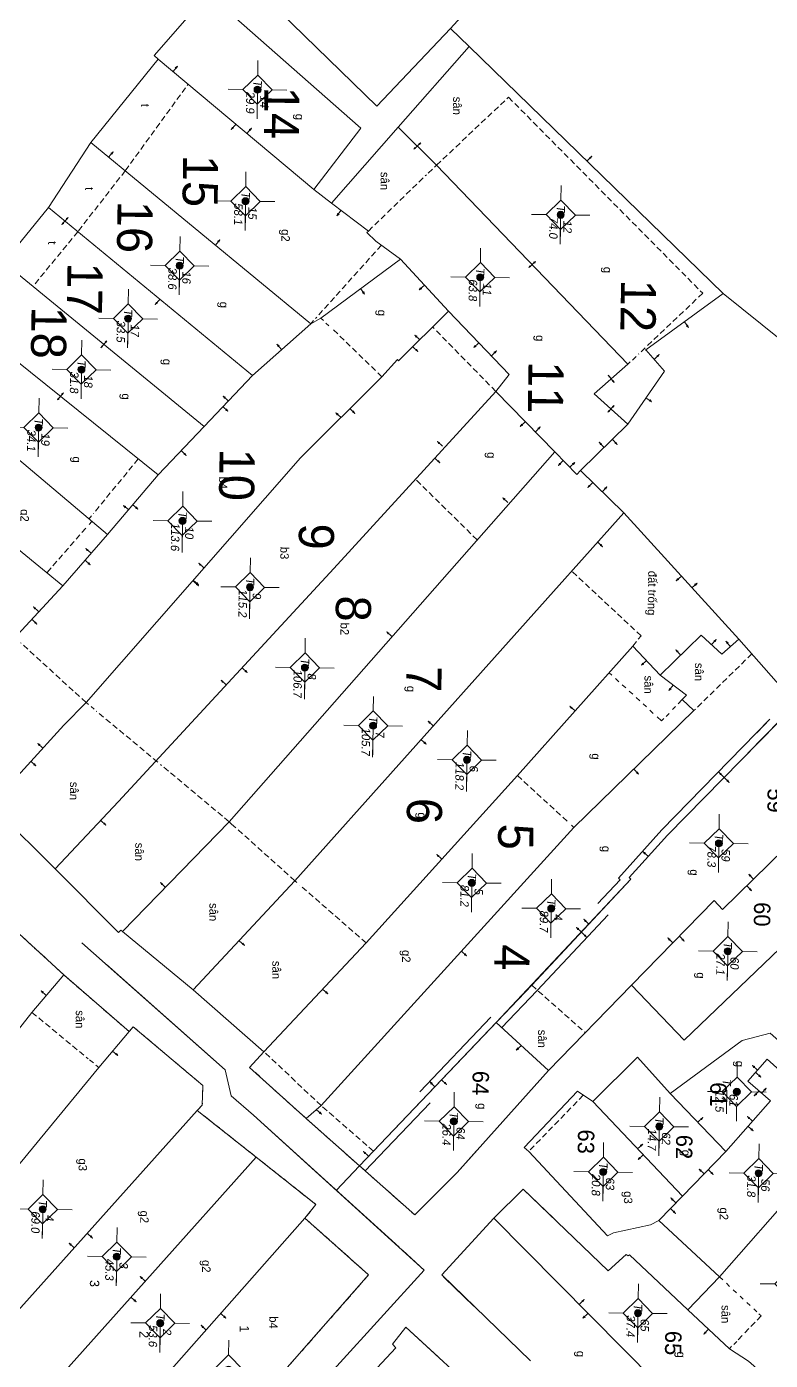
# Model space of a CAD drawing. Extents: x 601689 to 602595, y 1189742 to 1190763.
# Drawn here: x 602365.3 to 602397.1, y 1190304.1 to 1190361 of the extents above; entities that cross this region are included whole.
import ezdxf
from ezdxf.enums import TextEntityAlignment as Align

# ---------------------------------------------------------------- set-up
doc = ezdxf.new("R2010")
doc.units = 0
doc.header["$MEASUREMENT"] = 0
doc.linetypes.add('HIDDEN', pattern=[0.375, 0.25, -0.125])
for name, color, linetype in [('10', 250, 'Continuous'), ('11', 7, 'Continuous'), ('13', 7, 'Continuous'), ('14', 7, 'Continuous'), ('15', 7, 'Continuous'), ('16', 7, 'Continuous'), ('22', 7, 'Continuous'), ('25', 7, 'Continuous'), ('53', 7, 'Continuous'), ('57', 7, 'Continuous')]:
    doc.layers.add(name, color=color, linetype=linetype)
doc.layers.get('0').off()
doc.styles.add('TXT', font='vnshx.shx')

# ---------------------------------------------------------------- blocks, each defined once
blk = doc.blocks.new('Q')
at = {"color": 7, "linetype": 'Continuous', "lineweight": 0, "style": 'TXT'}
for s, height, p in [('%%167o v%%207 th%%184ng 10 n%%168m 2001 %%174%%213n th%%184ng 5 n%%168m 2002', 0.5, (0, 5.4)), ('Ki%%211m tra th%%184ng      n%%168m', 0.5, (21, 5.4)), ('C%%172 quan %%174o v%%207: X%%221 nghi%%214p PTCN Tr%%190c %%174%%222a - B%%182n %%174%%229 ', 0.5, (0, 4.4)), ('C%%172 quan ki%%211m tra: C%%171ng ty XNK v%%181 t%%173 v%%202n d%%222ch v%%244 %%167o %%174%%185c B%%182n %%174%%229', 0.499998, (21, 4.4))]:
    blk.add_text(s, height=height, dxfattribs=at).set_placement(p)
blk = doc.blocks.new('NH3R')
at = {"layer": '16', "color": 7, "linetype": 'Continuous', "lineweight": 0}
for p, q in [((0, 0), (0.297, -0.005)), ((0.297, -0.005), (0.186, 0.031)), ((0.297, -0.005), (0.189, -0.033))]:
    blk.add_line(p, q, dxfattribs=at)
blk = doc.blocks.new('*M191191191191')
at = {"layer": '13', "color": 3, "linetype": 'Continuous', "lineweight": 0}
blk.add_line((602531.1, 1190035.448), (602532.12, 1190035.448), dxfattribs=at)
at = {"layer": '13', "color": 3, "linetype": 'Continuous', "lineweight": 0, "style": 'TXT', "oblique": 7.6055}
for s, p in [('2', (602531.25, 1190035.748)), ('53.6', (602531.1, 1190035.148))]:
    blk.add_text(s, height=0.36, dxfattribs=at).set_placement(p, align=Align.MIDDLE_LEFT)
blk.add_text('T', height=0.36, dxfattribs=at).set_placement((602530.903, 1190035.448), align=Align.MIDDLE_RIGHT)
blk = doc.blocks.new('*M192192192192')
at = {"layer": '13', "color": 3, "linetype": 'Continuous', "lineweight": 0}
blk.add_line((602528.294, 1190033.551), (602529.314, 1190033.551), dxfattribs=at)
at = {"layer": '13', "color": 3, "linetype": 'Continuous', "lineweight": 0, "style": 'TXT', "oblique": 7.6055}
blk.add_text('T', height=0.36, dxfattribs=at).set_placement((602528.097, 1190033.551), align=Align.MIDDLE_RIGHT)
for s, p in [('3', (602528.444, 1190033.851)), ('45.3', (602528.294, 1190033.251))]:
    blk.add_text(s, height=0.36, dxfattribs=at).set_placement(p, align=Align.MIDDLE_LEFT)
blk = doc.blocks.new('*M195195195195')
at = {"layer": '13', "color": 3, "linetype": 'Continuous', "lineweight": 0}
blk.add_line((602526.318, 1190030.364), (602527.338, 1190030.364), dxfattribs=at)
at = {"layer": '13', "color": 3, "linetype": 'Continuous', "lineweight": 0, "style": 'TXT', "oblique": 7.6055}
for s, p in [('4', (602526.468, 1190030.664)), ('69.0', (602526.318, 1190030.064))]:
    blk.add_text(s, height=0.36, dxfattribs=at).set_placement(p, align=Align.MIDDLE_LEFT)
blk.add_text('T', height=0.36, dxfattribs=at).set_placement((602526.121, 1190030.364), align=Align.MIDDLE_RIGHT)
blk = doc.blocks.new('CENTRD')
at = {"layer": '11', "linetype": 'Continuous', "lineweight": 0}
h = blk.add_hatch(color=2, dxfattribs=at)
edge = h.paths.add_edge_path()
edge.add_arc((0, 0), 0.15, 0, 360)
at = {"layer": '11', "color": 2, "linetype": 'Continuous', "lineweight": 0}
for p, q in [((0, 1.25), (0, 0.625)), ((0, 0.625), (-0.625, 0)), ((0.625, 0), (0, 0.625)), ((-0.625, 0), (-1.25, 0)), ((-0.625, 0), (0, -0.625)), ((0, -0.625), (0.625, 0)), ((1.25, 0), (0.625, 0)), ((0, -0.625), (0, -1.25))]:
    blk.add_line(p, q, dxfattribs=at)
blk.add_circle((0, 0), 0.15, dxfattribs=at)
blk = doc.blocks.new('*M3336333633363336')
at = {"layer": '13', "color": 3, "linetype": 'Continuous', "lineweight": 0}
blk.add_line((602524.336, 1190060.887), (602525.356, 1190060.887), dxfattribs=at)
at = {"layer": '13', "color": 3, "linetype": 'Continuous', "lineweight": 0, "style": 'TXT', "oblique": 7.6055}
blk.add_text('T', height=0.36, dxfattribs=at).set_placement((602524.139, 1190060.887), align=Align.MIDDLE_RIGHT)
for s, p in [('56', (602524.486, 1190061.187)), ('31.8', (602524.336, 1190060.587))]:
    blk.add_text(s, height=0.36, dxfattribs=at).set_placement(p, align=Align.MIDDLE_LEFT)
blk = doc.blocks.new('*M3337333733373337')
at = {"layer": '13', "color": 3, "linetype": 'Continuous', "lineweight": 0}
blk.add_line((602520.875, 1190059.908), (602521.895, 1190059.908), dxfattribs=at)
at = {"layer": '13', "color": 3, "linetype": 'Continuous', "lineweight": 0, "style": 'TXT', "oblique": 7.6055}
for s, p in [('61', (602521.025, 1190060.208)), ('12.5', (602520.875, 1190059.608))]:
    blk.add_text(s, height=0.36, dxfattribs=at).set_placement(p, align=Align.MIDDLE_LEFT)
blk.add_text('T', height=0.36, dxfattribs=at).set_placement((602520.678, 1190059.908), align=Align.MIDDLE_RIGHT)
blk = doc.blocks.new('*M3338333833383338')
at = {"layer": '13', "color": 3, "linetype": 'Continuous', "lineweight": 0}
blk.add_line((602514.886, 1190059.434), (602515.906, 1190059.434), dxfattribs=at)
at = {"layer": '13', "color": 3, "linetype": 'Continuous', "lineweight": 0, "style": 'TXT', "oblique": 7.6055}
for s, p in [('60', (602515.036, 1190059.734)), ('27.1', (602514.886, 1190059.134))]:
    blk.add_text(s, height=0.36, dxfattribs=at).set_placement(p, align=Align.MIDDLE_LEFT)
blk.add_text('T', height=0.36, dxfattribs=at).set_placement((602514.689, 1190059.434), align=Align.MIDDLE_RIGHT)
blk = doc.blocks.new('*M3339333933393339')
at = {"layer": '13', "color": 3, "linetype": 'Continuous', "lineweight": 0}
blk.add_line((602510.288, 1190058.988), (602511.308, 1190058.988), dxfattribs=at)
at = {"layer": '13', "color": 3, "linetype": 'Continuous', "lineweight": 0, "style": 'TXT', "oblique": 7.6055}
for s, p in [('59', (602510.438, 1190059.288)), ('78.3', (602510.288, 1190058.688))]:
    blk.add_text(s, height=0.36, dxfattribs=at).set_placement(p, align=Align.MIDDLE_LEFT)
blk.add_text('T', height=0.36, dxfattribs=at).set_placement((602510.091, 1190058.988), align=Align.MIDDLE_RIGHT)
blk = doc.blocks.new('*M3340334033403340')
at = {"layer": '13', "color": 3, "linetype": 'Continuous', "lineweight": 0}
blk.add_line((602522.407, 1190056.62), (602523.427, 1190056.62), dxfattribs=at)
at = {"layer": '13', "color": 3, "linetype": 'Continuous', "lineweight": 0, "style": 'TXT', "oblique": 7.6055}
for s, p in [('62', (602522.557, 1190056.92)), ('14.7', (602522.407, 1190056.32))]:
    blk.add_text(s, height=0.36, dxfattribs=at).set_placement(p, align=Align.MIDDLE_LEFT)
blk.add_text('T', height=0.36, dxfattribs=at).set_placement((602522.21, 1190056.62), align=Align.MIDDLE_RIGHT)
blk = doc.blocks.new('*M3341334133413341')
at = {"layer": '13', "color": 3, "linetype": 'Continuous', "lineweight": 0}
blk.add_line((602530.382, 1190055.826), (602531.402, 1190055.826), dxfattribs=at)
at = {"layer": '13', "color": 3, "linetype": 'Continuous', "lineweight": 0, "style": 'TXT', "oblique": 7.6055}
blk.add_text('T', height=0.36, dxfattribs=at).set_placement((602530.185, 1190055.826), align=Align.MIDDLE_RIGHT)
for s, p in [('65', (602530.532, 1190056.126)), ('37.4', (602530.382, 1190055.526))]:
    blk.add_text(s, height=0.36, dxfattribs=at).set_placement(p, align=Align.MIDDLE_LEFT)
blk = doc.blocks.new('*M3345334533453345')
at = {"layer": '13', "color": 3, "linetype": 'Continuous', "lineweight": 0}
blk.add_line((602524.376, 1190054.257), (602525.396, 1190054.257), dxfattribs=at)
at = {"layer": '13', "color": 3, "linetype": 'Continuous', "lineweight": 0, "style": 'TXT', "oblique": 7.6055}
for s, p in [('63', (602524.526, 1190054.557)), ('20.8', (602524.376, 1190053.957))]:
    blk.add_text(s, height=0.36, dxfattribs=at).set_placement(p, align=Align.MIDDLE_LEFT)
blk.add_text('T', height=0.36, dxfattribs=at).set_placement((602524.179, 1190054.257), align=Align.MIDDLE_RIGHT)
blk = doc.blocks.new('*M3352335233523352')
at = {"layer": '13', "color": 3, "linetype": 'Continuous', "lineweight": 0}
blk.add_line((602522.312, 1190047.851), (602523.332, 1190047.851), dxfattribs=at)
at = {"layer": '13', "color": 3, "linetype": 'Continuous', "lineweight": 0, "style": 'TXT', "oblique": 7.6055}
blk.add_text('T', height=0.36, dxfattribs=at).set_placement((602522.115, 1190047.851), align=Align.MIDDLE_RIGHT)
for s, p in [('64', (602522.462, 1190048.151)), ('26.4', (602522.312, 1190047.551))]:
    blk.add_text(s, height=0.36, dxfattribs=at).set_placement(p, align=Align.MIDDLE_LEFT)
blk = doc.blocks.new('NH3')
at = {"layer": '16', "color": 7, "linetype": 'Continuous', "lineweight": 0}
for p, q in [((-0.199, -0.002), (-0.113, 0.021)), ((0.197, -0.012), (0.107, 0.015)), ((-0.199, -0.002), (0.197, -0.012)), ((-0.199, -0.002), (-0.116, -0.035)), ((0.197, -0.012), (0.104, -0.027))]:
    blk.add_line(p, q, dxfattribs=at)
blk = doc.blocks.new('*M3379337933793379')
at = {"layer": '13', "color": 3, "linetype": 'Continuous', "lineweight": 0}
blk.add_line((602513.173, 1190051.873), (602514.193, 1190051.873), dxfattribs=at)
at = {"layer": '13', "color": 3, "linetype": 'Continuous', "lineweight": 0, "style": 'TXT', "oblique": 7.6055}
blk.add_text('T', height=0.36, dxfattribs=at).set_placement((602512.976, 1190051.873), align=Align.MIDDLE_RIGHT)
for s, p in [('4', (602513.323, 1190052.173)), ('89.7', (602513.173, 1190051.573))]:
    blk.add_text(s, height=0.36, dxfattribs=at).set_placement(p, align=Align.MIDDLE_LEFT)
blk = doc.blocks.new('*M3380338033803380')
at = {"layer": '13', "color": 3, "linetype": 'Continuous', "lineweight": 0}
blk.add_line((602483.576, 1190051.849), (602484.596, 1190051.849), dxfattribs=at)
at = {"layer": '13', "color": 3, "linetype": 'Continuous', "lineweight": 0, "style": 'TXT', "oblique": 7.6055}
blk.add_text('T', height=0.36, dxfattribs=at).set_placement((602483.379, 1190051.849), align=Align.MIDDLE_RIGHT)
for s, p in [('12', (602483.726, 1190052.149)), ('74.0', (602483.576, 1190051.549))]:
    blk.add_text(s, height=0.36, dxfattribs=at).set_placement(p, align=Align.MIDDLE_LEFT)
blk = doc.blocks.new('*M3382338233823382')
at = {"layer": '13', "color": 3, "linetype": 'Continuous', "lineweight": 0}
blk.add_line((602512.128, 1190048.472), (602513.148, 1190048.472), dxfattribs=at)
at = {"layer": '13', "color": 3, "linetype": 'Continuous', "lineweight": 0, "style": 'TXT', "oblique": 7.6055}
blk.add_text('T', height=0.36, dxfattribs=at).set_placement((602511.931, 1190048.472), align=Align.MIDDLE_RIGHT)
for s, p in [('5', (602512.278, 1190048.772)), ('81.2', (602512.128, 1190048.172))]:
    blk.add_text(s, height=0.36, dxfattribs=at).set_placement(p, align=Align.MIDDLE_LEFT)
blk = doc.blocks.new('*M3383338333833383')
at = {"layer": '13', "color": 3, "linetype": 'Continuous', "lineweight": 0}
blk.add_line((602486.291, 1190048.452), (602487.311, 1190048.452), dxfattribs=at)
at = {"layer": '13', "color": 3, "linetype": 'Continuous', "lineweight": 0, "style": 'TXT', "oblique": 7.6055}
blk.add_text('T', height=0.36, dxfattribs=at).set_placement((602486.094, 1190048.452), align=Align.MIDDLE_RIGHT)
for s, p in [('11', (602486.441, 1190048.752)), ('63.8', (602486.291, 1190048.152))]:
    blk.add_text(s, height=0.36, dxfattribs=at).set_placement(p, align=Align.MIDDLE_LEFT)
blk = doc.blocks.new('*M3384338433843384')
at = {"layer": '13', "color": 3, "linetype": 'Continuous', "lineweight": 0}
blk.add_line((602506.885, 1190048.185), (602508.16, 1190048.185), dxfattribs=at)
at = {"layer": '13', "color": 3, "linetype": 'Continuous', "lineweight": 0, "style": 'TXT', "oblique": 7.6055}
for s, p in [('6', (602507.035, 1190048.485)), ('118.2', (602506.885, 1190047.885))]:
    blk.add_text(s, height=0.36, dxfattribs=at).set_placement(p, align=Align.MIDDLE_LEFT)
blk.add_text('T', height=0.36, dxfattribs=at).set_placement((602506.688, 1190048.185), align=Align.MIDDLE_RIGHT)
blk = doc.blocks.new('*M3385338533853385')
at = {"layer": '13', "color": 3, "linetype": 'Continuous', "lineweight": 0}
blk.add_line((602505.482, 1190044.162), (602506.757, 1190044.162), dxfattribs=at)
at = {"layer": '13', "color": 3, "linetype": 'Continuous', "lineweight": 0, "style": 'TXT', "oblique": 7.6055}
for s, p in [('7', (602505.632, 1190044.462)), ('105.7', (602505.482, 1190043.862))]:
    blk.add_text(s, height=0.36, dxfattribs=at).set_placement(p, align=Align.MIDDLE_LEFT)
blk.add_text('T', height=0.36, dxfattribs=at).set_placement((602505.285, 1190044.162), align=Align.MIDDLE_RIGHT)
blk = doc.blocks.new('*M3386338633863386')
at = {"layer": '13', "color": 3, "linetype": 'Continuous', "lineweight": 0}
blk.add_line((602503.05, 1190041.215), (602504.325, 1190041.215), dxfattribs=at)
at = {"layer": '13', "color": 3, "linetype": 'Continuous', "lineweight": 0, "style": 'TXT', "oblique": 7.6055}
for s, p in [('8', (602503.2, 1190041.515)), ('106.7', (602503.05, 1190040.915))]:
    blk.add_text(s, height=0.36, dxfattribs=at).set_placement(p, align=Align.MIDDLE_LEFT)
blk.add_text('T', height=0.36, dxfattribs=at).set_placement((602502.853, 1190041.215), align=Align.MIDDLE_RIGHT)
blk = doc.blocks.new('*M3387338733873387')
at = {"layer": '13', "color": 3, "linetype": 'Continuous', "lineweight": 0}
blk.add_line((602478.425, 1190038.836), (602479.445, 1190038.836), dxfattribs=at)
at = {"layer": '13', "color": 3, "linetype": 'Continuous', "lineweight": 0, "style": 'TXT', "oblique": 7.6055}
blk.add_text('T', height=0.36, dxfattribs=at).set_placement((602478.228, 1190038.836), align=Align.MIDDLE_RIGHT)
for s, p in [('14', (602478.575, 1190039.136)), ('29.9', (602478.425, 1190038.536))]:
    blk.add_text(s, height=0.36, dxfattribs=at).set_placement(p, align=Align.MIDDLE_LEFT)
blk = doc.blocks.new('*M3388338833883388')
at = {"layer": '13', "color": 3, "linetype": 'Continuous', "lineweight": 0}
blk.add_line((602499.653, 1190038.822), (602500.928, 1190038.822), dxfattribs=at)
at = {"layer": '13', "color": 3, "linetype": 'Continuous', "lineweight": 0, "style": 'TXT', "oblique": 7.6055}
blk.add_text('T', height=0.36, dxfattribs=at).set_placement((602499.456, 1190038.822), align=Align.MIDDLE_RIGHT)
for s, p in [('9', (602499.803, 1190039.122)), ('115.2', (602499.653, 1190038.522))]:
    blk.add_text(s, height=0.36, dxfattribs=at).set_placement(p, align=Align.MIDDLE_LEFT)
blk = doc.blocks.new('*M3389338933893389')
at = {"layer": '13', "color": 3, "linetype": 'Continuous', "lineweight": 0}
blk.add_line((602483.191, 1190038.394), (602484.211, 1190038.394), dxfattribs=at)
at = {"layer": '13', "color": 3, "linetype": 'Continuous', "lineweight": 0, "style": 'TXT', "oblique": 7.6055}
for s, p in [('15', (602483.341, 1190038.694)), ('58.1', (602483.191, 1190038.094))]:
    blk.add_text(s, height=0.36, dxfattribs=at).set_placement(p, align=Align.MIDDLE_LEFT)
blk.add_text('T', height=0.36, dxfattribs=at).set_placement((602482.994, 1190038.394), align=Align.MIDDLE_RIGHT)
blk = doc.blocks.new('*M3390339033903390')
at = {"layer": '13', "color": 3, "linetype": 'Continuous', "lineweight": 0}
blk.add_line((602496.866, 1190035.901), (602498.141, 1190035.901), dxfattribs=at)
at = {"layer": '13', "color": 3, "linetype": 'Continuous', "lineweight": 0, "style": 'TXT', "oblique": 7.6055}
blk.add_text('T', height=0.36, dxfattribs=at).set_placement((602496.669, 1190035.901), align=Align.MIDDLE_RIGHT)
for s, p in [('10', (602497.016, 1190036.201)), ('113.6', (602496.866, 1190035.601))]:
    blk.add_text(s, height=0.36, dxfattribs=at).set_placement(p, align=Align.MIDDLE_LEFT)
blk = doc.blocks.new('*M3391339133913391')
at = {"layer": '13', "color": 3, "linetype": 'Continuous', "lineweight": 0}
blk.add_line((602485.981, 1190035.622), (602487.001, 1190035.622), dxfattribs=at)
at = {"layer": '13', "color": 3, "linetype": 'Continuous', "lineweight": 0, "style": 'TXT', "oblique": 7.6055}
for s, p in [('16', (602486.131, 1190035.922)), ('38.6', (602485.981, 1190035.322))]:
    blk.add_text(s, height=0.36, dxfattribs=at).set_placement(p, align=Align.MIDDLE_LEFT)
blk.add_text('T', height=0.36, dxfattribs=at).set_placement((602485.784, 1190035.622), align=Align.MIDDLE_RIGHT)
blk = doc.blocks.new('*M3392339233923392')
at = {"layer": '13', "color": 3, "linetype": 'Continuous', "lineweight": 0}
blk.add_line((602488.271, 1190033.454), (602489.291, 1190033.454), dxfattribs=at)
at = {"layer": '13', "color": 3, "linetype": 'Continuous', "lineweight": 0, "style": 'TXT', "oblique": 7.6055}
blk.add_text('T', height=0.36, dxfattribs=at).set_placement((602488.074, 1190033.454), align=Align.MIDDLE_RIGHT)
for s, p in [('17', (602488.421, 1190033.754)), ('33.5', (602488.271, 1190033.154))]:
    blk.add_text(s, height=0.36, dxfattribs=at).set_placement(p, align=Align.MIDDLE_LEFT)
blk = doc.blocks.new('*M3393339333933393')
at = {"layer": '13', "color": 3, "linetype": 'Continuous', "lineweight": 0}
blk.add_line((602490.474, 1190031.495), (602491.494, 1190031.495), dxfattribs=at)
at = {"layer": '13', "color": 3, "linetype": 'Continuous', "lineweight": 0, "style": 'TXT', "oblique": 7.6055}
for s, p in [('18', (602490.624, 1190031.795)), ('31.8', (602490.474, 1190031.195))]:
    blk.add_text(s, height=0.36, dxfattribs=at).set_placement(p, align=Align.MIDDLE_LEFT)
blk.add_text('T', height=0.36, dxfattribs=at).set_placement((602490.277, 1190031.495), align=Align.MIDDLE_RIGHT)
blk = doc.blocks.new('*M3394339433943394')
at = {"layer": '13', "color": 3, "linetype": 'Continuous', "lineweight": 0}
blk.add_line((602492.976, 1190029.702), (602493.996, 1190029.702), dxfattribs=at)
at = {"layer": '13', "color": 3, "linetype": 'Continuous', "lineweight": 0, "style": 'TXT', "oblique": 7.6055}
blk.add_text('T', height=0.36, dxfattribs=at).set_placement((602492.779, 1190029.702), align=Align.MIDDLE_RIGHT)
for s, p in [('19', (602493.126, 1190030.002)), ('34.1', (602492.976, 1190029.402))]:
    blk.add_text(s, height=0.36, dxfattribs=at).set_placement(p, align=Align.MIDDLE_LEFT)

msp = doc.modelspace()

# ---------------------------------------------------------------- linework, layer by layer
at = {"layer": '10', "color": 7, "linetype": 'Continuous', "lineweight": 0}
for p, q in [((602401.783, 1190381.385), (602383.432, 1190360.885)), ((602384.222, 1190360.125), (602383.432, 1190360.885)), ((602384.222, 1190360.125), (602381.194, 1190356.676)), ((602395.068, 1190349.585), (602384.222, 1190360.125)), ((602368.074, 1190356.026), (602370.953, 1190359.586)), ((602370.953, 1190359.586), (602377.587, 1190354.025)), ((602381.194, 1190356.676), (602378.349, 1190353.445)), ((602366.276, 1190353.25), (602368.074, 1190356.026)), ((602368.074, 1190356.026), (602377.459, 1190348.297)), ((602377.587, 1190354.025), (602378.349, 1190353.445)), ((602364.364, 1190350.916), (602366.276, 1190353.25)), ((602366.276, 1190353.25), (602374.969, 1190346.09)), ((602364.364, 1190350.916), (602372.908, 1190343.919)), ((602381.287, 1190351.054), (602383.347, 1190348.836)), ((602362.601, 1190348.56), (602370.95, 1190341.845)), ((602377.459, 1190348.297), (602374.969, 1190346.09)), ((602360.747, 1190346.076), (602368.785, 1190339.306)), ((602372.908, 1190343.919), (602374.969, 1190346.09)), ((602387.874, 1190342.834), (602385.359, 1190345.409)), ((602358.825, 1190343.712), (602366.875, 1190337.121)), ((602370.95, 1190341.845), (602372.908, 1190343.919)), ((602388.973, 1190342.039), (602390.99, 1190344.011)), ((602390.818, 1190340.223), (602388.973, 1190342.039)), ((602368.785, 1190339.306), (602370.95, 1190341.845)), ((602395.735, 1190334.836), (602390.818, 1190340.223)), ((602366.875, 1190337.121), (602368.785, 1190339.306)), ((602398.178, 1190332.072), (602395.735, 1190334.836)), ((602366.559, 1190325.045), (602363.807, 1190327.763)), ((602391.124, 1190324.598), (602391.045, 1190324.669)), ((602364.853, 1190322.428), (602366.918, 1190320.52)), ((602369.433, 1190322.365), (602372.449, 1190319.874)), ((602366.918, 1190320.52), (602369.714, 1190318.101)), ((602372.449, 1190319.874), (602375.463, 1190317.242)), ((602387.603, 1190316.446), (602391.153, 1190320.078)), ((602385.38, 1190318.486), (602387.603, 1190316.446)), ((602392.799, 1190315.464), (602395.175, 1190312.982)), ((602372.618, 1190314.731), (602363.234, 1190304.259)), ((602372.618, 1190314.731), (602375.131, 1190312.737)), ((602389.495, 1190315.12), (602393.319, 1190311.077)), ((602394.902, 1190307.635), (602399.606, 1190312.991)), ((602375.131, 1190312.737), (602365.666, 1190302.166)), ((602395.175, 1190312.982), (602393.319, 1190311.077)), ((602393.319, 1190311.077), (602392.315, 1190310.041)), ((602392.315, 1190310.041), (602394.902, 1190307.635)), ((602394.902, 1190307.635), (602393.553, 1190306.233))]:
    msp.add_line(p, q, dxfattribs=at)
for points in [[(602401.783, 1190381.385), (602394.72, 1190387.702), (602374.098, 1190363.614), (602380.286, 1190357.578), (602383.432, 1190360.885)], [(602370.953, 1190359.586), (602370.786, 1190359.739), (602373.091, 1190362.387), (602379.593, 1190356.637), (602377.587, 1190354.025)], [(602381.194, 1190356.676), (602382.832, 1190355.063), (602390.995, 1190346.571), (602389.558, 1190345.301), (602390.99, 1190344.011)], [(602378.349, 1190353.445), (602379.923, 1190352.253), (602379.862, 1190352.184), (602380.238, 1190351.819), (602381.287, 1190351.054)], [(602377.459, 1190348.297), (602377.892, 1190348.54), (602381.287, 1190351.054)], [(602390.99, 1190344.011), (602392.551, 1190346.279), (602391.754, 1190347.181), (602395.068, 1190349.585)], [(602401.516, 1190345.817), (602400.785, 1190344.996), (602395.068, 1190349.585)], [(602383.347, 1190348.836), (602381.208, 1190346.715), (602381.168, 1190346.775), (602380.498, 1190346.035), (602377.02, 1190342.572), (602367.876, 1190332.137), (602366.923, 1190331.171), (602363.807, 1190327.763)], [(602383.347, 1190348.836), (602385.93, 1190346.13), (602385.359, 1190345.409)], [(602366.559, 1190325.045), (602369.259, 1190327.918), (602378.446, 1190337.862), (602385.359, 1190345.409)], [(602369.433, 1190322.365), (602373.977, 1190327.053), (602387.874, 1190342.834)], [(602387.874, 1190342.834), (602388.821, 1190341.861), (602388.973, 1190342.039)], [(602372.449, 1190319.874), (602376.783, 1190324.535), (602390.818, 1190340.223)], [(602362.547, 1190332.91), (602362.854, 1190332.666), (602364.611, 1190334.662), (602366.875, 1190337.121)], [(602395.735, 1190334.836), (602395.006, 1190334.205), (602394.117, 1190335.017), (602392.374, 1190333.311)], [(602375.463, 1190317.242), (602379.827, 1190321.882), (602386.285, 1190329.024), (602391.201, 1190334.548), (602392.374, 1190333.311)], [(602392.374, 1190333.311), (602393.493, 1190332.446), (602393.31, 1190332.269), (602393.813, 1190331.791), (602388.694, 1190326.801), (602377.902, 1190314.949), (602377.264, 1190314.388)], [(602377.264, 1190314.388), (602379.537, 1190312.377), (602386.892, 1190320.076), (602391.124, 1190324.598), (602391.045, 1190324.669), (602392.68, 1190326.476), (602398.178, 1190332.072)], [(602403.153, 1190324.453), (602404.258, 1190325.598), (602400.747, 1190329.116), (602399.209, 1190330.728), (602399.31, 1190330.806), (602398.178, 1190332.072), (602392.68, 1190326.476), (602391.045, 1190324.669), (602391.124, 1190324.598), (602385.38, 1190318.486)], [(602396.118, 1190329.98), (602397.518, 1190331.41), (602398.178, 1190332.072)], [(602399.013, 1190324.41), (602397.683, 1190325.889), (602395.027, 1190323.305), (602394.673, 1190323.689), (602391.153, 1190320.078)], [(602369.433, 1190322.365), (602369.354, 1190322.426), (602369.262, 1190322.328), (602366.559, 1190325.045)], [(602391.153, 1190320.078), (602393.39, 1190317.737), (602397.474, 1190321.641)], [(602366.918, 1190320.52), (602365.565, 1190318.918), (602361.311, 1190313.516), (602360.559, 1190314.086), (602355.473, 1190308.606)], [(602372.618, 1190314.731), (602372.832, 1190314.958), (602372.863, 1190315.798), (602369.887, 1190318.309), (602369.714, 1190318.101)], [(602387.603, 1190316.446), (602383.713, 1190312.089), (602381.898, 1190310.284), (602379.537, 1190312.377), (602385.38, 1190318.486)], [(602369.714, 1190318.101), (602368.423, 1190316.568), (602359.189, 1190305.355)], [(602392.799, 1190315.464), (602395.87, 1190317.723), (602397.065, 1190318.026), (602398.508, 1190316.767), (602398.375, 1190316.618)], [(602375.463, 1190317.242), (602374.853, 1190316.571), (602377.264, 1190314.388)], [(602392.799, 1190315.464), (602391.4, 1190317.004), (602389.495, 1190315.12)], [(602398.375, 1190316.618), (602397.897, 1190316.074), (602396.94, 1190316.917), (602396.117, 1190315.989), (602397.075, 1190315.146), (602395.175, 1190312.982)], [(602389.495, 1190315.12), (602388.85, 1190315.559), (602386.567, 1190313.16), (602386.765, 1190312.987), (602390.125, 1190309.381), (602390.377, 1190309.508), (602391.962, 1190309.856), (602392.315, 1190310.041)], [(602375.131, 1190312.737), (602377.684, 1190310.721), (602377.215, 1190310.138)], [(602385.276, 1190310.137), (602386.533, 1190311.38), (602390.156, 1190307.89), (602390.915, 1190308.59), (602391.014, 1190308.529), (602391.065, 1190308.578), (602393.553, 1190306.233)], [(602377.215, 1190310.138), (602370.013, 1190301.997), (602367.962, 1190299.754)], [(602377.215, 1190310.138), (602379.932, 1190307.72), (602370.86, 1190297.404)], [(602386.833, 1190304.056), (602383.052, 1190307.718), (602385.276, 1190310.137)], [(602385.276, 1190310.137), (602394.922, 1190300.395), (602395.652, 1190301.064)], [(602393.553, 1190306.233), (602395.33, 1190304.569), (602396.142, 1190304.038), (602397.309, 1190303.022)], [(602373.388, 1190295.03), (602379.98, 1190302.43), (602379.496, 1190302.906), (602381.09, 1190304.604), (602380.952, 1190304.766), (602381.522, 1190305.489), (602384.889, 1190302.392)]]:
    msp.add_lwpolyline(points, dxfattribs=at)
at = {"layer": '14', "color": 6, "linetype": 'HIDDEN', "lineweight": 0}
for p, q in [((602369.548, 1190354.825), (602372.229, 1190358.519)), ((602382.832, 1190355.063), (602385.901, 1190357.961)), ((602385.901, 1190357.961), (602394.188, 1190349.597)), ((602369.548, 1190354.825), (602367.522, 1190352.223)), ((602379.923, 1190352.253), (602382.396, 1190354.65)), ((602382.467, 1190354.718), (602382.659, 1190354.896)), ((602382.741, 1190354.975), (602382.832, 1190355.063)), ((602367.522, 1190352.223), (602365.61, 1190349.899)), ((602380.475, 1190351.645), (602377.661, 1190348.514)), ((602394.188, 1190349.597), (602391.452, 1190347.004)), ((602377.58, 1190348.435), (602377.459, 1190348.297)), ((602378.01, 1190348.43), (602377.892, 1190348.54)), ((602378.238, 1190348.206), (602378.11, 1190348.328)), ((602380.498, 1190346.035), (602378.347, 1190348.115)), ((602385.359, 1190345.409), (602382.667, 1190348.155)), ((602391.097, 1190346.669), (602390.995, 1190346.571)), ((602391.35, 1190346.906), (602391.188, 1190346.748)), ((602370.1, 1190342.527), (602368.188, 1190340.203)), ((602384.563, 1190339.078), (602381.928, 1190341.665)), ((602368.106, 1190340.104), (602367.994, 1190339.966)), ((602368.001, 1190339.736), (602368.113, 1190339.864)), ((602366.213, 1190337.691), (602367.92, 1190339.647)), ((602391.557, 1190334.982), (602388.584, 1190337.754)), ((602367.876, 1190332.137), (602365.081, 1190334.686)), ((602391.201, 1190334.548), (602391.557, 1190334.982)), ((602396.287, 1190334.218), (602393.813, 1190331.791)), ((602390.314, 1190333.299), (602390.195, 1190333.411)), ((602390.61, 1190333.025), (602390.462, 1190333.167)), ((602390.906, 1190332.762), (602390.758, 1190332.894)), ((602391.203, 1190332.487), (602391.054, 1190332.619)), ((602391.499, 1190332.213), (602391.351, 1190332.355)), ((602367.975, 1190332.056), (602367.876, 1190332.137)), ((602368.212, 1190331.853), (602368.084, 1190331.964)), ((602370.932, 1190329.595), (602368.311, 1190331.772)), ((602391.785, 1190331.949), (602391.647, 1190332.081)), ((602392.081, 1190331.675), (602391.933, 1190331.808)), ((602393.026, 1190331.972), (602392.894, 1190331.834)), ((602393.31, 1190332.269), (602393.137, 1190332.081)), ((602392.427, 1190331.35), (602392.229, 1190331.543)), ((602392.528, 1190331.449), (602392.427, 1190331.35)), ((602392.761, 1190331.676), (602392.63, 1190331.547)), ((602373.977, 1190327.053), (602371.05, 1190329.494)), ((602386.285, 1190329.024), (602388.487, 1190326.994)), ((602374.086, 1190326.952), (602373.977, 1190327.053)), ((602388.586, 1190326.903), (602388.694, 1190326.801)), ((602379.827, 1190321.882), (602376.99, 1190324.352)), ((602386.892, 1190320.076), (602389.174, 1190318.054)), ((602365.565, 1190318.918), (602367.968, 1190316.935)), ((602377.902, 1190314.949), (602375.463, 1190317.242)), ((602368.017, 1190316.894), (602368.186, 1190316.762)), ((602368.295, 1190316.67), (602368.423, 1190316.568)), ((602389.088, 1190315.385), (602386.765, 1190312.987)), ((602380.135, 1190312.998), (602377.902, 1190314.949)), ((602394.902, 1190307.635), (602395.051, 1190307.503)), ((602395.199, 1190307.362), (602395.337, 1190307.23)), ((602395.485, 1190307.087), (602395.633, 1190306.955)), ((602395.781, 1190306.813), (602395.919, 1190306.681)), ((602396.067, 1190306.539), (602396.215, 1190306.407)), ((602396.364, 1190306.266), (602396.502, 1190306.144)), ((602396.68, 1190305.971), (602395.948, 1190305.211)), ((602396.581, 1190306.052), (602396.68, 1190305.971)), ((602395.877, 1190305.132), (602395.655, 1190304.905)), ((602395.422, 1190304.678), (602395.33, 1190304.569)), ((602395.645, 1190304.885), (602395.523, 1190304.757))]:
    msp.add_line(p, q, dxfattribs=at)
msp.add_lwpolyline([(602376.862, 1190324.464), (602376.783, 1190324.535), (602374.086, 1190326.952)], dxfattribs=at)
msp.add_point((602391.754, 1190347.181), dxfattribs=at)
at = {"layer": '22', "color": 7, "linetype": 'HIDDEN', "lineweight": 0}
for p, q in [((602364.853, 1190322.428), (602366.918, 1190320.52)), ((602366.918, 1190320.52), (602369.714, 1190318.101)), ((602369.887, 1190318.309), (602369.714, 1190318.101)), ((602369.887, 1190318.309), (602372.863, 1190315.798)), ((602375.101, 1190316.347), (602377.264, 1190314.388)), ((602372.863, 1190315.798), (602372.832, 1190314.958)), ((602372.832, 1190314.958), (602372.618, 1190314.731)), ((602372.618, 1190314.731), (602377.684, 1190310.721)), ((602373.073, 1190314.375), (602377.684, 1190310.721)), ((602377.264, 1190314.388), (602379.537, 1190312.377)), ((602379.537, 1190312.377), (602381.898, 1190310.284)), ((602377.684, 1190310.721), (602377.215, 1190310.138)), ((602377.684, 1190310.721), (602377.215, 1190310.138)), ((602377.215, 1190310.138), (602379.932, 1190307.72)), ((602377.215, 1190310.138), (602378.569, 1190308.939)), ((602378.987, 1190306.644), (602370.86, 1190297.404))]:
    msp.add_line(p, q, dxfattribs=at)
msp.add_lwpolyline([(602378.987, 1190306.644), (602379.932, 1190307.72), (602379.932, 1190307.72)], dxfattribs=at)
at = {"layer": '25', "color": 7, "linetype": 'Continuous', "lineweight": 0}
for p, q in [((602366.559, 1190325.045), (602363.807, 1190327.763)), ((602366.559, 1190325.045), (602369.262, 1190322.328)), ((602369.354, 1190322.426), (602369.262, 1190322.328)), ((602369.433, 1190322.365), (602369.354, 1190322.426)), ((602369.433, 1190322.365), (602372.449, 1190319.874)), ((602372.449, 1190319.874), (602375.463, 1190317.242)), ((602375.463, 1190317.242), (602374.853, 1190316.571)), ((602374.853, 1190316.571), (602377.264, 1190314.388)), ((602379.537, 1190312.377), (602382.459, 1190315.436)), ((602383.713, 1190312.089), (602384.535, 1190313.008)), ((602385.276, 1190310.137), (602386.533, 1190311.38)), ((602386.533, 1190311.38), (602387.816, 1190310.142)), ((602383.052, 1190307.718), (602385.276, 1190310.137)), ((602380.952, 1190304.766), (602381.522, 1190305.489)), ((602382.895, 1190304.23), (602381.522, 1190305.489)), ((602379.496, 1190302.906), (602381.09, 1190304.604)), ((602381.09, 1190304.604), (602380.952, 1190304.766))]:
    msp.add_line(p, q, dxfattribs=at)
for points in [[(602377.264, 1190314.388), (602379.537, 1190312.377), (602381.898, 1190310.284), (602383.713, 1190312.089)], [(602384.424, 1190306.379), (602383.181, 1190307.586), (602383.052, 1190307.718)]]:
    msp.add_lwpolyline(points, dxfattribs=at)
at = {"layer": '57', "color": 172, "linetype": 'Continuous', "lineweight": 0}
for p, q in [((602397.048, 1190331.427), (602396.501, 1190330.844)), ((602379.537, 1190312.377), (602378.551, 1190311.32)), ((602379.537, 1190312.377), (602378.551, 1190311.32)), ((602379.537, 1190312.377), (602378.551, 1190311.32))]:
    msp.add_line(p, q, dxfattribs=at)
for points in [[(602389.71, 1190323.557), (602390.664, 1190324.574), (602390.595, 1190324.645), (602392.443, 1190326.7), (602397.048, 1190331.427)], [(602389.71, 1190323.557), (602390.664, 1190324.574), (602390.595, 1190324.645), (602392.443, 1190326.7), (602397.048, 1190331.427)], [(602385.607, 1190318.263), (602387.129, 1190319.852), (602390.153, 1190323.082)], [(602385.607, 1190318.263), (602387.129, 1190319.852), (602390.153, 1190323.082)], [(602381.228, 1190308.903), (602375.016, 1190314.528), (602374.067, 1190315.361), (602373.813, 1190316.465), (602367.696, 1190321.889)], [(602381.228, 1190308.903), (602375.016, 1190314.528), (602374.067, 1190315.361), (602373.813, 1190316.465), (602368.743, 1190320.965)], [(602382.11, 1190315.522), (602385.153, 1190318.71)], [(602382.11, 1190315.522), (602385.153, 1190318.71)], [(602375.369, 1190300.163), (602378.578, 1190303.819), (602382.305, 1190307.928), (602375.016, 1190314.528), (602374.067, 1190315.361)], [(602382.553, 1190315.065), (602380.362, 1190312.775), (602379.784, 1190312.163)], [(602382.553, 1190315.065), (602380.362, 1190312.775), (602379.784, 1190312.163)], [(602382.553, 1190315.065), (602380.362, 1190312.775), (602379.784, 1190312.163)], [(602375.369, 1190300.163), (602378.578, 1190303.819), (602382.305, 1190307.928), (602381.377, 1190308.77)]]:
    msp.add_lwpolyline(points, dxfattribs=at)

# ---------------------------------------------------------------- block references
at = {"color": 7, "linetype": 'Continuous', "lineweight": 0, "rotation": 269.1680420500809}
msp.add_blockref('Q', (602387.697, 1190386.826), dxfattribs=at)
at = {"layer": '11', "color": 2, "linetype": 'Continuous', "lineweight": 0, "rotation": 269.1680420500809}
for p in [(602375.191, 1190358.283), (602374.68, 1190353.523), (602388.128, 1190352.943), (602371.867, 1190350.774), (602384.692, 1190350.278), (602369.666, 1190348.516), (602367.676, 1190346.341), (602365.847, 1190343.866), (602371.988, 1190339.886), (602374.869, 1190337.057), (602377.212, 1190333.626), (602380.123, 1190331.151), (602384.126, 1190329.69), (602394.878, 1190326.13), (602384.336, 1190324.443), (602387.722, 1190323.349), (602395.257, 1190321.526), (602395.644, 1190315.531), (602383.568, 1190314.269), (602392.334, 1190314.047), (602389.943, 1190312.112), (602396.573, 1190312.056), (602366.024, 1190310.518), (602369.182, 1190308.496), (602397.897, 1190307.324), (602391.425, 1190306.084), (602371.038, 1190305.662), (602373.946, 1190303.679)]:
    msp.add_blockref('CENTRD', p, dxfattribs=at)
at = {"layer": '13', "color": 3, "linetype": 'Continuous', "lineweight": 0, "rotation": 269.1680420500809}
for name, p in [('*M3387338733873387', (-578790.27, 1810052.359)), ('*M3389338933893389', (-578790.27, 1810052.359)), ('*M3380338033803380', (-578790.27, 1810052.359)), ('*M3391339133913391', (-578790.27, 1810052.359)), ('*M3383338333833383', (-578790.27, 1810052.359)), ('*M3392339233923392', (-578790.27, 1810052.359)), ('*M3393339333933393', (-578790.27, 1810052.359)), ('*M3394339433943394', (-578790.27, 1810052.359)), ('*M3390339033903390', (-578790.27, 1810052.359)), ('*M3388338833883388', (-578790.27, 1810052.359)), ('*M3386338633863386', (-578790.27, 1810052.359)), ('*M3385338533853385', (-578790.27, 1810052.359)), ('*M3384338433843384', (-578790.27, 1810052.359)), ('*M3339333933393339', (-578790.27, 1810052.359)), ('*M3382338233823382', (-578790.27, 1810052.359)), ('*M3379337933793379', (-578790.27, 1810052.359)), ('*M3338333833383338', (-578790.27, 1810052.359)), ('*M3337333733373337', (-578790.697, 1810052.508)), ('*M3352335233523352', (-578790.27, 1810052.359)), ('*M3340334033403340', (-578790.27, 1810052.359)), ('*M3345334533453345', (-578790.27, 1810052.359)), ('*M3336333633363336', (-578790.27, 1810052.359)), ('*M195195195195', (-578790.27, 1810052.359)), ('*M192192192192', (-578790.27, 1810052.359)), ('*M3341334133413341', (-578790.27, 1810052.359)), ('*M191191191191', (-578790.27, 1810052.359))]:
    msp.add_blockref(name, p, dxfattribs=at)
at = {"layer": '16', "color": 7, "linetype": 'Continuous', "lineweight": 0}
for name, p, rotation in [('NH3R', (602371.586, 1190359.058), 50.02554740958307), ('NH3R', (602374.265, 1190356.801), 230.0255474095831), ('NH3R', (602374.74, 1190356.414), 50.02554740958307), ('NH3R', (602368.835, 1190355.405), 50.02554740958307), ('NH3R', (602389.244, 1190355.235), 45.83696903745012), ('NH3R', (602379.589, 1190349.798), 306.5218228032757), ('NH3R', (602382.311, 1190349.94), 222.8748597812831), ('NH3', (602368.636, 1190347.418), 230.6901144953305), ('NH3R', (602384.638, 1190347.478), 223.667333665897), ('NH3R', (602385.17, 1190346.93), 45.46896164944278), ('NH3R', (602392.119, 1190346.775), 45.46896164944278), ('NH3R', (602387.046, 1190343.685), 45.46896164944278), ('NH3R', (602389.977, 1190343.024), 134.3650027089907), ('NH3R', (602390.332, 1190343.36), 314.3650027089907), ('NH3R', (602371.934, 1190342.882), 316.6298636046162), ('NH3R', (602388.239, 1190342.458), 225.4689616494427), ('NH3R', (602388.515, 1190342.174), 45.46896164944278), ('NH3R', (602389.496, 1190341.521), 225.4689616494427), ('NH3R', (602385.874, 1190340.671), 138.6332203291759), ('NH3R', (602389.891, 1190341.125), 45.46896164944278), ('NH3R', (602368.084, 1190338.505), 138.8228585803559), ('NH3R', (602367.83, 1190338.208), 318.8228585803559), ('NH3R', (602380.926, 1190334.949), 138.6332203291759), ('NH3R', (602394.562, 1190334.612), 47.58404559402378), ('NH3R', (602395.371, 1190334.52), 130.8444550027726), ('NH3R', (602382.684, 1190331.144), 138.2452041740297), ('NH3R', (602382.166, 1190330.561), 318.2452041740298), ('NH3R', (602391.249, 1190329.296), 314.2708615072232), ('NH3R', (602389.328, 1190322.682), 136.8936889966675), ('NH3R', (602389.013, 1190322.337), 136.8936889966675), ('NH3R', (602389.013, 1190322.337), 316.8936889966675), ('NH3R', (602392.907, 1190321.883), 135.742602416161), ('NH3R', (602393.191, 1190322.169), 315.7426024161611), ('NH3R', (602369.003, 1190317.261), 321.773332207037), ('NH3R', (602386.457, 1190317.502), 221.8272585113497), ('NH3R', (602396.533, 1190316.453), 138.4623642780229), ('NH3R', (602382.763, 1190315.742), 136.2900042897656), ('NH3R', (602382.763, 1190315.742), 136.2900042897656), ('NH3R', (602383.046, 1190316.048), 316.2900042897657), ('NH3R', (602383.046, 1190316.048), 316.2900042897657), ('NH3R', (602396.451, 1190316.354), 318.462364278023), ('NH3R', (602393.982, 1190314.228), 43.74261091002985), ('NH3R', (602396.313, 1190314.276), 138.7183882621252), ('NH3R', (602396.12, 1190314.059), 318.7183882621252), ('NH3R', (602391.407, 1190313.103), 43.41243883906499), ('NH3R', (602391.653, 1190312.84), 223.412438839065), ('NH3R', (602394.252, 1190312.025), 135.742602416161), ('NH3R', (602394.425, 1190312.212), 315.7426024161611), ('NH3R', (602388.916, 1190306.458), 44.6859194425861), ('NH3R', (602373.62, 1190306.067), 318.5102294961055), ('NH3R', (602389.29, 1190306.072), 224.6859194425861)]:
    msp.add_blockref(name, p, dxfattribs=dict(at, rotation=rotation))
for name, p, xscale, yscale, rotation in [('NH3', (602382.013, 1190355.874), 1.000001454591201, 1.000001454591201, 223.8748644505186), ('NH3', (602366.969, 1190352.69), 1.000001382925295, 1.000001382925295, 50.51923410550864), ('NH3R', (602378.756, 1190353.139), 1.000001934622529, 1.000001934622529, 232.8113758297109), ('NH3R', (602373.394, 1190351.653), 0.9999982024067589, 0.9999982024067589, 50.4524403735324), ('NH3', (602386.914, 1190350.818), 1.000001454591201, 1.000001454591201, 223.8748644505186), ('NH3R', (602371.022, 1190349.335), 1.000001136290459, 1.000001136290459, 229.8837037067235), ('NH3R', (602393.411, 1190348.378), 0.999997921022268, 0.999997921022268, 305.9694240856519), ('NH3R', (602382.12, 1190347.613), 1.000002192272679, 1.000002192272679, 138.7749637621331), ('NH3R', (602376.214, 1190347.193), 0.9999973870171048, 0.9999973870171048, 131.5345543999008), ('NH3R', (602381.815, 1190347.317), 1.000002192272679, 1.000002192272679, 318.7749637621332), ('NH3', (602390.277, 1190345.941), 0.9999986863319534, 0.9999986863319534, 131.4680776216683), ('NH3', (602366.776, 1190345.203), 0.9999981711707316, 0.9999981711707316, 51.18389563246045), ('NH3R', (602373.943, 1190345.004), 1.000001568118225, 1.000001568118225, 136.5161848608349), ('NH3R', (602391.766, 1190345.14), 1.000001414410589, 1.000001414410589, 325.4648028426117), ('NH3R', (602373.71, 1190344.768), 1.000001568118225, 1.000001568118225, 316.516184860835), ('NH3R', (602378.754, 1190344.298), 1.000002192272679, 1.000002192272679, 138.7749637621331), ('NH3R', (602379.129, 1190344.674), 1.000002192272679, 1.000002192272679, 318.7749637621332), ('NH3', (602390.28, 1190344.661), 1.000001119214234, 1.000001119214234, 227.9997362762818), ('NH3R', (602386.621, 1190344.121), 0.9999988285799388, 0.9999988285799388, 224.3276483171242), ('NH3R', (602383.087, 1190343.069), 1.000002192272679, 1.000002192272679, 138.7749637621331), ('NH3R', (602382.75, 1190342.564), 1.000002192272679, 1.000002192272679, 318.7749637621332), ('NH3R', (602369.699, 1190340.352), 0.9999985238417948, 0.9999985238417948, 139.5605362158871), ('NH3R', (602369.862, 1190340.58), 0.9999985238417952, 0.9999985238417952, 319.560536215887), ('NH3R', (602389.701, 1190338.988), 0.9999978129592396, 0.9999978129592396, 317.8675903838404), ('NH3R', (602372.905, 1190337.879), 1.000002192272679, 1.000002192272679, 138.7749637621331), ('NH3R', (602393.281, 1190337.529), 0.9999974060774935, 0.9999974060774935, 222.3747254348107), ('NH3R', (602372.449, 1190337.355), 1.000002192272679, 1.000002192272679, 318.7749637621332), ('NH3R', (602372.458, 1190337.315), 1.000002192272679, 1.000002192272679, 318.7749637621332), ('NH3R', (602393.725, 1190337.033), 0.9999974060774935, 0.9999974060774935, 42.37472543481077), ('NH3R', (602365.85, 1190336.015), 0.9999988086088434, 0.9999988086088434, 137.3191144738222), ('NH3R', (602365.555, 1190335.689), 0.9999988086088434, 0.9999988086088434, 317.3191144738222), ('NH3R', (602393.246, 1190334.17), 0.9999987630613, 0.9999987630613, 134.3840578708007), ('NH3R', (602374.528, 1190333.617), 1.000001068299984, 1.000001068299984, 317.2626143469766), ('NH3R', (602391.792, 1190333.929), 0.9999975691641476, 0.9999975691641476, 223.4975295187398), ('NH3R', (602373.847, 1190332.885), 1.000001068299984, 1.000001068299984, 137.2626143469765), ('NH3R', (602392.928, 1190332.883), 1.000002094390785, 1.000002094390785, 232.2591376331938), ('NH3R', (602388.742, 1190331.781), 1.000002055749767, 1.000002055749767, 138.3306915158639), ('NH3R', (602366.03, 1190330.193), 1.000002192272679, 1.000002192272679, 138.7749637621331), ('NH3R', (602365.512, 1190329.629), 1.000002192272679, 1.000002192272679, 318.7749637621332), ('NH3R', (602395.104, 1190328.943), 1.000001606401474, 1.000001606401474, 135.5631254436556), ('NH3R', (602395.104, 1190328.943), 1.000001606401474, 1.000001606401474, 315.5631254436556), ('NH3R', (602368.498, 1190327.108), 1.000002192272679, 1.000002192272679, 318.7749637621332), ('NH3R', (602383.056, 1190325.449), 0.9999979530714591, 0.9999979530714591, 137.8764754367885), ('NH3R', (602391.868, 1190325.568), 0.9999979530714591, 0.9999979530714591, 137.8764754367885), ('NH3R', (602371.258, 1190324.25), 1.000001068299984, 1.000001068299984, 137.2626143469765), ('NH3R', (602396.355, 1190324.597), 0.9999985667764096, 0.9999985667764096, 134.2142636804963), ('NH3R', (602396.071, 1190324.32), 0.9999985667764096, 0.9999985667764096, 314.2142636804963), ('NH3R', (602374.408, 1190321.977), 1.000002192272679, 1.000002192272679, 318.7749637621332), ('NH3R', (602383.892, 1190321.527), 1.000002192272679, 1.000002192272679, 318.7749637621332), ('NH3R', (602366.175, 1190319.64), 0.999998898836558, 0.999998898836558, 138.6896227762364), ('NH3R', (602377.97, 1190319.908), 1.000002192272679, 1.000002192272679, 318.7749637621332), ('NH3R', (602396.591, 1190315.572), 1.00000102214539, 1.00000102214539, 228.6623619226285), ('NH3R', (602396.699, 1190315.471), 1.00000102214539, 1.00000102214539, 48.66236192262853), ('NH3R', (602377.699, 1190314.771), 1.000002192272679, 1.000002192272679, 318.7749637621332), ('NH3R', (602379.922, 1190312.781), 1.000001068299984, 1.000001068299984, 137.2626143469765), ('NH3R', (602393.035, 1190310.791), 1.000002286251431, 1.000002286251431, 135.9030266351735), ('NH3R', (602392.812, 1190310.554), 1.000002286251433, 1.000002286251433, 315.9030266351737), ('NH3R', (602367.368, 1190308.873), 1.00000107775425, 1.00000107775425, 138.1600931125333), ('NH3R', (602367.926, 1190309.495), 0.9999979172492232, 0.9999979172492232, 318.1411940997695), ('NH3R', (602370.398, 1190307.452), 1.00000107775425, 1.00000107775425, 138.1600931125333), ('NH3R', (602369.789, 1190306.77), 0.9999979172492232, 0.9999979172492232, 318.1411940997695), ('NH3R', (602373, 1190305.366), 1.00000107775425, 1.00000107775425, 138.1600931125333), ('NH3R', (602394.441, 1190305.401), 0.9999980100899603, 0.9999980100899603, 226.8751853665288)]:
    msp.add_blockref(name, p, dxfattribs=dict(at, xscale=xscale, yscale=yscale, rotation=rotation))

# ---------------------------------------------------------------- texts
at = {"layer": '15', "color": 7, "linetype": 'Continuous', "lineweight": 0, "style": 'TXT'}
for s, p in [('s%%169n', (602383.721, 1190357.981)), ('t', (602370.397, 1190357.684)), ('g', (602376.991, 1190357.253)), ('s%%169n', (602380.627, 1190354.773)), ('t', (602368.018, 1190354.126)), ('g2', (602376.394, 1190352.332)), ('t', (602366.436, 1190351.818)), ('g', (602390.133, 1190350.723)), ('g', (602373.761, 1190349.237)), ('g', (602380.507, 1190348.894)), ('g', (602387.252, 1190347.812)), ('g', (602371.338, 1190346.8)), ('g', (602369.587, 1190345.325)), ('g', (602367.481, 1190342.633)), ('g', (602385.174, 1190342.82)), ('b4', (602373.729, 1190341.777)), ('g2', (602365.26, 1190340.384)), ('b3', (602376.348, 1190338.782)), ('%%174%%202t tr%%232ng', (602392.045, 1190337.756)), ('b2', (602378.914, 1190335.546)), ('s%%169n', (602394.041, 1190333.828)), ('s%%169n', (602391.884, 1190333.288)), ('g', (602381.747, 1190332.847)), ('g', (602389.638, 1190329.969)), ('s%%169n', (602367.37, 1190328.754)), ('g', (602382.213, 1190327.45)), ('s%%169n', (602370.155, 1190326.155)), ('g', (602390.074, 1190326.022)), ('g', (602393.83, 1190325.021)), ('s%%169n', (602373.32, 1190323.582)), ('g2', (602381.543, 1190321.58)), ('s%%169n', (602376.006, 1190321.115)), ('g', (602394.11, 1190320.627)), ('s%%169n', (602367.617, 1190319.01)), ('s%%169n', (602387.346, 1190318.179)), ('g', (602395.768, 1190316.853)), ('g', (602384.773, 1190315.045)), ('g', (602393.486, 1190313.055)), ('g3', (602367.74, 1190312.688)), ('g3', (602391.012, 1190311.289)), ('g2', (602370.37, 1190310.462)), ('g2', (602395.102, 1190310.593)), ('g2', (602373.011, 1190308.355)), ('s%%169n', (602395.175, 1190306.431)), ('b4', (602375.878, 1190305.956)), ('g', (602388.988, 1190304.477)), ('g', (602393.268, 1190304.447))]:
    msp.add_text(s, height=0.36, rotation=269.2144, dxfattribs=at).set_placement(p, align=Align.MIDDLE_LEFT)
at = {"layer": '53', "color": 200, "linetype": 'Continuous', "lineweight": 0, "style": 'TXT'}
for s, height, p in [('14', 1.4999, (602376.238, 1190358.404)), ('15', 1.4999, (602372.767, 1190355.501)), ('16', 1.4999, (602369.97, 1190353.539)), ('17', 1.4999, (602367.834, 1190350.909)), ('12', 1.4999, (602391.455, 1190350.175)), ('18', 1.4999, (602366.299, 1190349.029)), ('11', 1.4999, (602387.507, 1190346.699)), ('10', 1.4999, (602374.325, 1190342.969)), ('9', 1.5, (602377.711, 1190339.773)), ('8', 1.5, (602379.29, 1190336.701)), ('7', 1.5, (602382.299, 1190333.699)), ('59', 0.7, (602397.308, 1190328.474)), ('6', 1.5, (602382.322, 1190328.068)), ('5', 1.5, (602386.216, 1190326.966)), ('60', 0.7, (602396.731, 1190323.621)), ('4', 1.5, (602386.057, 1190321.818)), ('64', 0.7, (602384.722, 1190316.425)), ('61', 0.7, (602394.866, 1190315.937)), ('63', 0.7, (602389.218, 1190313.923)), ('62', 0.7, (602393.405, 1190313.696)), ('3', 0.4, (602368.239, 1190307.501)), ('2', 0.4, (602370.349, 1190305.321)), ('1', 0.4, (602374.632, 1190305.563)), ('65', 0.7, (602392.94, 1190305.332))]:
    msp.add_text(s, height=height, rotation=269.2144, dxfattribs=at).set_placement(p, align=Align.MIDDLE_LEFT)

doc.saveas('drawing.dxf')
